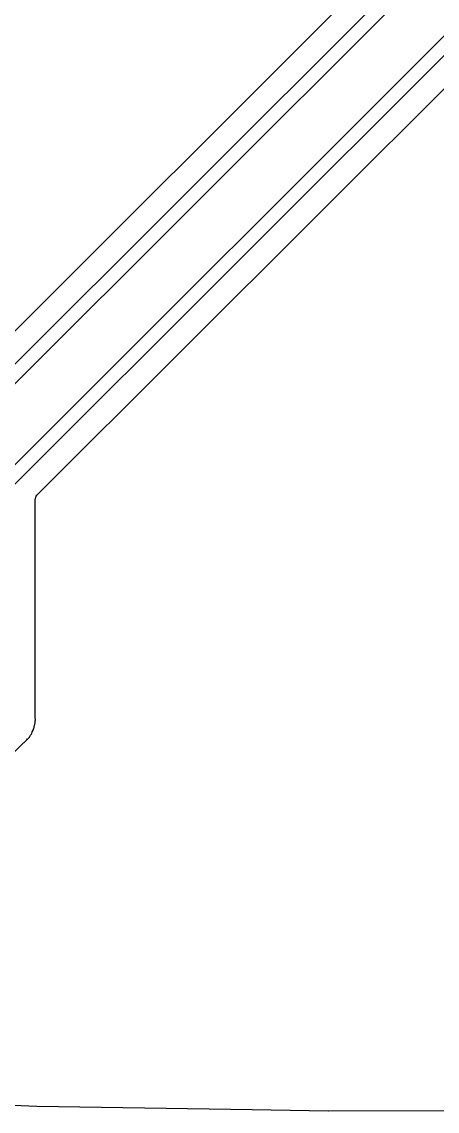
# Model space of a CAD drawing. Extents: x -3.92 to 3.92, y 0.02 to 7.83.
# Drawn here: x -2.584 to -2.236, y 0.025 to 0.94 of the extents above; entities that cross this region are included whole.
import ezdxf

# ---------------------------------------------------------------- set-up
doc = ezdxf.new("R2010")
doc.units = 0
doc.header["$MEASUREMENT"] = 0
doc.layers.add('BLACK', color=7, linetype='CONTINUOUS')

msp = doc.modelspace()

# ---------------------------------------------------------------- linework, layer by layer
at = {"layer": 'BLACK', "linetype": 'CONTINUOUS'}
for p, q in [((-1.44439, 1.82569), (-2.61309, 0.656984)), ((-2.60638, 0.635827), (-1.42323, 1.81898)), ((-2.6026, 0.555357), (-1.34449, 1.81347)), ((-1.41315, 1.81236), (-2.59976, 0.625745)), ((-1.33441, 1.80685), (-2.59252, 0.548735)), ((-2.57136, 0.542026), (-1.32273, 1.79066)), ((-2.57281, 0.538518), (-2.57203, 0.5412)), ((-2.57203, 0.5412), (-2.57136, 0.542026)), ((-2.57281, 0.355773), (-2.57281, 0.538518)), ((-2.57359, 0.347437), (-2.57336, 0.348901)), ((-2.57336, 0.348901), (-2.57326, 0.349358)), ((-2.57326, 0.349358), (-2.57289, 0.350793)), ((-2.57289, 0.350793), (-2.57281, 0.351095)), ((-2.57289, 0.350793), (-2.57289, 0.350793)), ((-2.57279, 0.355306), (-2.57281, 0.355773)), ((-2.57281, 0.351925), (-2.57275, 0.352701)), ((-2.57281, 0.351095), (-2.57281, 0.351925)), ((-2.57262, 0.35352), (-2.57279, 0.355306)), ((-2.57275, 0.352701), (-2.57267, 0.353212)), ((-2.57267, 0.353212), (-2.57262, 0.35352)), ((-2.57877, 0.33785), (-2.57776, 0.33893)), ((-2.57776, 0.33893), (-2.57754, 0.339158)), ((-2.57776, 0.33893), (-2.57776, 0.33893)), ((-2.57754, 0.339158), (-2.57739, 0.339431)), ((-2.57739, 0.339431), (-2.57714, 0.339885)), ((-2.57739, 0.339431), (-2.57739, 0.339431)), ((-2.57714, 0.339885), (-2.57671, 0.340535)), ((-2.57671, 0.340535), (-2.57621, 0.34119)), ((-2.57621, 0.34119), (-2.57549, 0.342837)), ((-2.57549, 0.342837), (-2.57529, 0.343256)), ((-2.57529, 0.343256), (-2.57442, 0.344828)), ((-2.57442, 0.344828), (-2.57422, 0.345631)), ((-2.57422, 0.345631), (-2.57397, 0.346368)), ((-2.57397, 0.346368), (-2.57376, 0.346843)), ((-2.57376, 0.346843), (-2.57364, 0.347129)), ((-2.57364, 0.347129), (-2.57359, 0.347437)), ((-2.57359, 0.347437), (-2.57359, 0.347437)), ((-2.63993, 0.276611), (-2.58257, 0.333967)), ((-2.58257, 0.333967), (-2.58223, 0.334275)), ((-2.58223, 0.334275), (-2.58197, 0.334441)), ((-2.58197, 0.334441), (-2.58008, 0.336449)), ((-2.58008, 0.336449), (-2.57998, 0.336561)), ((-2.57998, 0.336561), (-2.57918, 0.337361)), ((-2.57918, 0.337361), (-2.57908, 0.337484)), ((-2.57908, 0.337484), (-2.57907, 0.337495)), ((-2.57908, 0.337484), (-2.57908, 0.337484)), ((-2.57907, 0.337495), (-2.57877, 0.33785)), ((-2.57158, 0.028615), (-2.64965, 0.031763)), ((-2.57146, 0.028612), (-2.57158, 0.028615)), ((-2.39072, 0.025659), (-2.57146, 0.028612)), ((-2.32695, 0.024616), (-2.39072, 0.025659)), ((-2.32685, 0.024616), (-2.32695, 0.024616)), ((-2.06175, 0.025657), (-2.32685, 0.024616))]:
    msp.add_line(p, q, dxfattribs=at)

doc.saveas('drawing.dxf')
